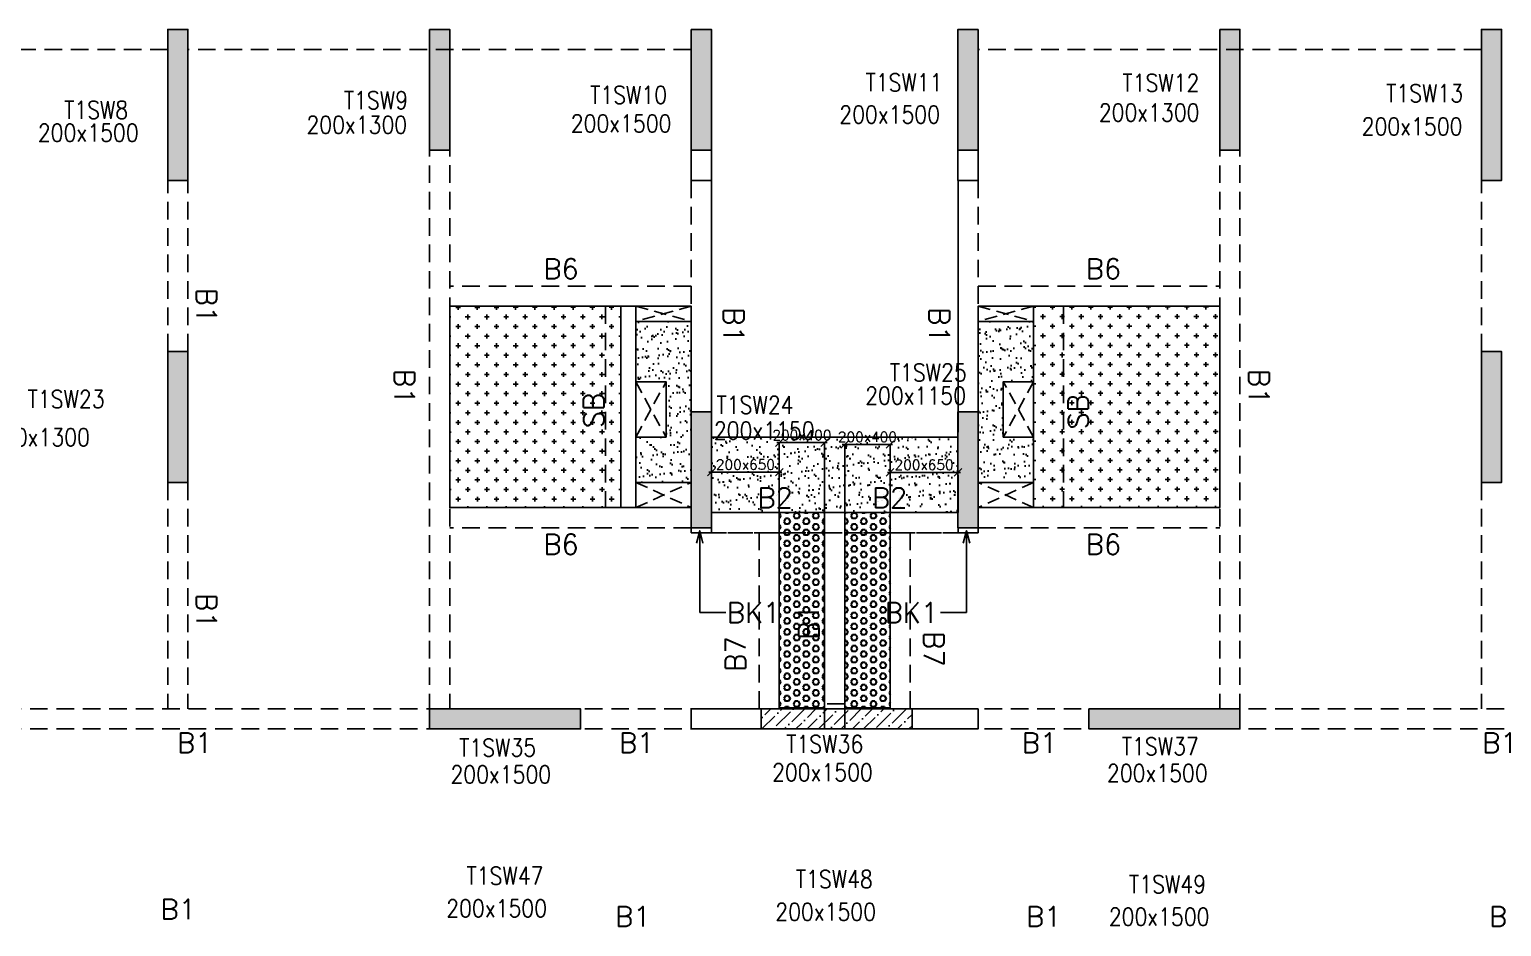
# Model space of a CAD drawing. Header units: millimetres. Extents: x 1078357 to 2594950, y -5122486 to -4636555.
# Drawn here: x 1946201 to 1960826, y -4662117 to -4653204 of the extents above; entities that cross this region are included whole.
import ezdxf

# ---------------------------------------------------------------- set-up
doc = ezdxf.new("R2010")
doc.units = ezdxf.units.MM
doc.header["$PDMODE"] = 35
for name, pattern in [('CONTINOUS', [0]), ('HIDDEN', [0.375, 0.25, -0.125]), ('New Retail block$0$CONTINOUS', [0])]:
    doc.linetypes.add(name, pattern=pattern)
doc.layers.get('0').update_dxf_attribs({"lineweight": 0})
doc.layers.get('Defpoints').update_dxf_attribs({"lineweight": 0})
for name, color, linetype, lineweight in [('A-_ANOTDIMA_D-', 6, 'Continuous', 13), ('COL. NO.', 30, 'Continuous', 25), ('COL. SIZE', 7, 'Continuous', 25), ('DIM', 9, 'Continuous', 25), ('HATCH', 8, 'Continuous', 30)]:
    doc.layers.add(name, color=color, linetype=linetype, lineweight=lineweight)
for name, color, linetype in [('B-200x325', 201, 'HIDDEN'), ('B-200x400', 44, 'HIDDEN'), ('DROP SLAB', 8, 'Continuous'), ('NON STR. RCC WALL', 6, 'Continuous'), ('S-BEAM', 3, 'HIDDEN'), ('S-BEAM NO.', 6, 'Continuous'), ('S-COLUMN', 1, 'Continuous'), ('S-COLUMN_START', 4, 'Continuous'), ('S-CUTOUT', 8, 'HIDDEN'), ('S-SLAB-PROJECTION', 54, 'New Retail block$0$CONTINOUS'), ('SLAB FOLD', 8, 'Continuous')]:
    doc.layers.add(name, color=color, linetype=linetype)
doc.styles.add('Roman', font='romans')
doc.styles.add('ROMANS', font='romans.shx', dxfattribs={"width": 0.85})
doc.dimstyles.new('HARESH', dxfattribs={"dimtxt": 150, "dimasz": 75, "dimexe": 0, "dimexo": 0, "dimgap": 25, "dimtad": 1, "dimdec": 0, "dimdsep": 46, "dimtxsty": 'Roman', "dimblk": 'OBLIQUE', "dimcen": 225, "dimdle": 25, "dimclrd": 2, "dimclre": 2, "dimclrt": 7, "dimadec": 8, "dimazin": 1, "dimtfac": 1, "dimtdec": 0, "dimtmove": 0, "dimatfit": 0, "dimfxl": 1, "dimlwd": -1, "dimlwe": -1, "dimarcsym": 0})
pattern_1 = [(180.03079016, (-1335090.53, 9384502.61), (-95.1987999, -95.3011726), [47.625, -142.875]), (270.03079016, (-1335114.35, 9384526.41), (95.3011726, -95.1987999), [47.625, -142.875])]
pattern_2 = [(180, (1932026.365, -4471198.795), (-7e-15, -54.992613), [31.75, -63.5]), (300, (1932026.365, -4471198.795), (47.625, 27.496307), [31.75, -63.5]), (240, (1931994.615, -4471198.795), (47.625, -27.496307), [31.75, -63.5])]

# ---------------------------------------------------------------- blocks, each defined once
blk = doc.blocks.new('_Oblique')
at = {"color": 0, "linetype": 'ByBlock', "lineweight": -2}
blk.add_line((-0.5, -0.5), (0.5, 0.5), dxfattribs=at)
blk = doc.blocks.new('*D1341')
at = {"layer": 'Defpoints', "color": 0, "ltscale": 700, "transparency": 16777216}
for p in [(1953651, -4657309), (1953651, -4658004, 0), (1954101, -4658004, 0)]:
    blk.add_point(p, dxfattribs=at)
at = {"layer": 'DIM', "color": 2, "ltscale": 700, "transparency": 16777216}
for p, q in [((1954126, -4657309), (1953626, -4657309)), ((1953651, -4658004), (1953651, -4657309)), ((1954101, -4658004), (1954101, -4657309))]:
    blk.add_line(p, q, dxfattribs=at)
at = {"layer": 'DIM', "color": 2, "ltscale": 700, "transparency": 16777216, "xscale": 75, "yscale": 75, "zscale": 75, "rotation": 180}
blk.add_blockref('_Oblique', (1953651, -4657309), dxfattribs=at)
at = {"layer": 'DIM', "color": 2, "ltscale": 700, "transparency": 16777216, "xscale": 75, "yscale": 75, "zscale": 75}
blk.add_blockref('_Oblique', (1954101, -4657309), dxfattribs=at)
at = {"layer": 'DIM', "color": 7, "ltscale": 700, "transparency": 16777216, "insert": (1953876, -4657234), "char_height": 150, "attachment_point": 5, "style": 'Roman'}
blk.add_mtext('{\\H0.666667x;200x400}', dxfattribs=at)
blk = doc.blocks.new('*D1342')
at = {"layer": 'Defpoints', "color": 0, "ltscale": 700, "transparency": 16777216}
for p in [(1952976, -4657602), (1952976, -4658004, 0), (1953651, -4658004, 0)]:
    blk.add_point(p, dxfattribs=at)
at = {"layer": 'DIM', "color": 2, "ltscale": 700, "transparency": 16777216}
for p, q in [((1953676, -4657602), (1952951, -4657602)), ((1952976, -4658004), (1952976, -4657602)), ((1953651, -4658004), (1953651, -4657602))]:
    blk.add_line(p, q, dxfattribs=at)
at = {"layer": 'DIM', "color": 2, "ltscale": 700, "transparency": 16777216, "xscale": 75, "yscale": 75, "zscale": 75, "rotation": 180}
blk.add_blockref('_Oblique', (1952976, -4657602), dxfattribs=at)
at = {"layer": 'DIM', "color": 2, "ltscale": 700, "transparency": 16777216, "xscale": 75, "yscale": 75, "zscale": 75}
blk.add_blockref('_Oblique', (1953651, -4657602), dxfattribs=at)
at = {"layer": 'DIM', "color": 7, "ltscale": 700, "transparency": 16777216, "insert": (1953314, -4657527), "char_height": 150, "attachment_point": 5, "style": 'Roman'}
blk.add_mtext('{\\H0.666667x;200x650}', dxfattribs=at)
blk = doc.blocks.new('*D1343')
at = {"layer": 'Defpoints', "color": 0, "ltscale": 700, "transparency": 16777216}
for p in [(1954751, -4657327), (1954301, -4658004, 0), (1954751, -4658004, 0)]:
    blk.add_point(p, dxfattribs=at)
at = {"layer": 'DIM', "color": 2, "ltscale": 700, "transparency": 16777216}
for p, q in [((1954276, -4657327), (1954776, -4657327)), ((1954301, -4658004), (1954301, -4657327)), ((1954751, -4658004), (1954751, -4657327))]:
    blk.add_line(p, q, dxfattribs=at)
at = {"layer": 'DIM', "color": 2, "ltscale": 700, "transparency": 16777216, "xscale": 75, "yscale": 75, "zscale": 75, "rotation": 180}
blk.add_blockref('_Oblique', (1954301, -4657327), dxfattribs=at)
at = {"layer": 'DIM', "color": 2, "ltscale": 700, "transparency": 16777216, "xscale": 75, "yscale": 75, "zscale": 75}
blk.add_blockref('_Oblique', (1954751, -4657327), dxfattribs=at)
at = {"layer": 'DIM', "color": 7, "ltscale": 700, "transparency": 16777216, "insert": (1954526, -4657252), "char_height": 150, "attachment_point": 5, "style": 'Roman'}
blk.add_mtext('{\\H0.666667x;200x400}', dxfattribs=at)
blk = doc.blocks.new('*D1344')
at = {"layer": 'Defpoints', "color": 0, "ltscale": 700, "transparency": 16777216}
for p in [(1955426, -4657604), (1954751, -4658004, 0), (1955426, -4658004, 0)]:
    blk.add_point(p, dxfattribs=at)
at = {"layer": 'DIM', "color": 2, "ltscale": 700, "transparency": 16777216}
for p, q in [((1954726, -4657604), (1955451, -4657604)), ((1954751, -4658004), (1954751, -4657604)), ((1955426, -4658004), (1955426, -4657604))]:
    blk.add_line(p, q, dxfattribs=at)
at = {"layer": 'DIM', "color": 2, "ltscale": 700, "transparency": 16777216, "xscale": 75, "yscale": 75, "zscale": 75, "rotation": 180}
blk.add_blockref('_Oblique', (1954751, -4657604), dxfattribs=at)
at = {"layer": 'DIM', "color": 2, "ltscale": 700, "transparency": 16777216, "xscale": 75, "yscale": 75, "zscale": 75}
blk.add_blockref('_Oblique', (1955426, -4657604), dxfattribs=at)
at = {"layer": 'DIM', "color": 7, "ltscale": 700, "transparency": 16777216, "insert": (1955089, -4657529), "char_height": 150, "attachment_point": 5, "style": 'Roman'}
blk.add_mtext('{\\H0.666667x;200x650}', dxfattribs=at)
blk = doc.blocks.new('G$CD63B60BD')
at = {"layer": 'COL. NO.', "linetype": 'Continuous', "style": 'ROMANS', "width": 0.85}
for s, p in [('T1SW11', (25182, 15286, -320)), ('T1SW12', (27733, 15282, -320)), ('T1SW9', (19999, 15109, -323)), ('T1SW10', (22445, 15162, -320)), ('T1SW13', (30354, 15179, -320)), ('T1SW8', (17219, 15013, -320)), ('T1SW25', (25422, 12404, -320)), ('T1SW23', (16857, 12140, -320)), ('T1SW24', (23701, 12082, -320)), ('T1SW35', (21144, 8677, -320)), ('T1SW36', (24394, 8713, -320)), ('T1SW37', (27728, 8690, -320)), ('T1SW47', (21217, 7404, -320)), ('T1SW48', (24489, 7371, -320)), ('T1SW49', (27799, 7320, -320))]:
    blk.add_text(s, height=175, dxfattribs=at).set_placement(p)
at = {"layer": 'COL. SIZE', "linetype": 'Continuous', "style": 'ROMANS', "width": 0.85}
for s, p in [('200x1500', (24921, 14967, -320)), ('200x1300', (27499, 14987, -320)), ('200x1500', (16959, 14786, -320)), ('200x1300', (19627, 14865, -323)), ('200x1500', (22253, 14878, -320)), ('200x1500', (30111, 14848, -320)), ('200x1150', (25178, 12174, -320)), ('200x1150', (23675, 11827, -320)), ('200x1300', (16475, 11761, -320)), ('200x1500', (21058, 8411, -320)), ('200x1500', (24253, 8432, -320)), ('200x1500', (27580, 8424, -320)), ('200x1500', (21016, 7081, -320)), ('200x1500', (24285, 7046, -320)), ('200x1500', (27598, 6997, -320))]:
    blk.add_text(s, height=175, dxfattribs=at).set_placement(p)

msp = doc.modelspace()

# ---------------------------------------------------------------- hatches: boundary and pattern name
at = {"layer": 'DROP SLAB'}
h = msp.add_hatch(dxfattribs=at)
h.set_pattern_fill('CROSS', color=8, scale=15, angle=0.03079)
h.set_pattern_definition(pattern_1)
h.paths.add_polyline_path([(1952076.2, -4655954.1), (1950376.2, -4655954.1), (1950376.2, -4657953.9), (1952076.2, -4657953.9)])
h = msp.add_hatch(dxfattribs=at)
h.set_pattern_fill('CROSS', color=8, scale=15, angle=179.96921)
h.set_pattern_definition(pattern_1)
h.paths.add_polyline_path([(1956176.2, -4655954.1), (1958026.2, -4655954.1), (1958026.2, -4657953.8), (1956176.2, -4657953.9)])
at = {"layer": 'HATCH'}
h = msp.add_hatch(dxfattribs=at)
h.set_pattern_fill('AR-SAND', color=8, scale=3, angle=0.02985)
h.set_pattern_definition([(37.47015413, (-3079257.39, 18702404.82), (-4.72361136, 146.8264517), [0, -115.824, 0, -129.54, 0, -123.825]), (7.4701541, (-3079257.4, 18702404.82), (134.9689868, 214.9772528), [0, -62.484, 0, -104.394, 0, -40.005]), (327.4701541, (-3079351.12, 18702404.87), (237.2979035, 0.3075449), [0, -38.1, 0, -137.16, 0, -179.07]), (317.4701541, (-3079351.12, 18702404.87), (229.1017424, 66.759465), [0, -19.05, 0, -89.916, 0, -102.87])])
h.paths.add_polyline_path([(1952775.6, -4656103.8), (1952225.6, -4656103.8), (1952225.6, -4656703.8), (1952525.6, -4656703.8), (1952525.6, -4657253.8), (1952225.6, -4657253.7), (1952225.6, -4657703.8), (1952775.6, -4657703.8)])
h = msp.add_hatch(dxfattribs=at)
h.set_pattern_fill('AR-SAND', color=8, scale=3, angle=179.97015)
h.set_pattern_definition([(37.47015413, (-3079256.62, 18702404.75), (-4.72361136, 146.8264517), [0, -115.824, 0, -129.54, 0, -123.825]), (7.4701541, (-3079256.62, 18702404.75), (134.9689868, 214.9772528), [0, -62.484, 0, -104.394, 0, -40.005]), (327.4701541, (-3079350.34, 18702404.8), (237.2979035, 0.3075449), [0, -38.1, 0, -137.16, 0, -179.07]), (317.4701541, (-3079350.34, 18702404.8), (229.1017424, 66.759465), [0, -19.05, 0, -89.916, 0, -102.87])])
h.paths.add_polyline_path([(1955626.3, -4656103.9), (1956176.3, -4656103.9), (1956176.3, -4656703.9), (1955876.4, -4656703.9), (1955876.4, -4657253.9), (1956176.3, -4657253.8), (1956176.3, -4657703.9), (1955626.4, -4657703.9)])
h = msp.add_hatch(dxfattribs=at)
h.set_pattern_fill('AR-SAND', color=8, scale=3, angle=179.97015)
h.set_pattern_definition([(37.4701541, (-2015882.07, 14018385.64), (-4.72361136, 146.8264517), [0, -115.824, 0, -129.54, 0, -123.825]), (7.4701541, (-2015882.07, 14018385.64), (134.9689868, 214.9772528), [0, -62.484, 0, -104.394, 0, -40.005]), (327.4701541, (-2015975.79, 14018385.69), (237.2979035, 0.3075449), [0, -38.1, 0, -137.16, 0, -179.07]), (317.4701541, (-2015975.8, 14018385.69), (229.1017424, 66.759465), [0, -19.05, 0, -89.916, 0, -102.87])])
h.paths.add_polyline_path([(1955426.2, -4657253.8), (1952976.2, -4657253.8), (1952976.2, -4658003.8), (1955426.2, -4658003.8)])
h = msp.add_hatch(dxfattribs=at)
h.set_pattern_fill('AR-SAND', color=8, scale=3, angle=179.97015)
h.set_pattern_definition([(37.4701541, (-2015881.83, 14018385.62), (-4.72361136, 146.8264517), [0, -115.824, 0, -129.54, 0, -123.825]), (7.4701541, (-2015881.83, 14018385.62), (134.9689868, 214.9772528), [0, -62.484, 0, -104.394, 0, -40.005]), (327.4701541, (-2015975.56, 14018385.67), (237.2979035, 0.3075449), [0, -38.1, 0, -137.16, 0, -179.07]), (317.4701541, (-2015975.56, 14018385.67), (229.1017424, 66.759465), [0, -19.05, 0, -89.916, 0, -102.87])])
h.paths.add_polyline_path([(1955426.4, -4657403.8), (1952976.4, -4657403.8), (1952976.4, -4658003.8), (1955426.4, -4658003.8)])
at = {"layer": 'HATCH', "ltscale": 1000}
h = msp.add_hatch(dxfattribs=at)
h.set_pattern_fill('HEX', color=8, scale=10, angle=180)
h.set_pattern_definition(pattern_2)
h.paths.add_polyline_path([(1954101.4, -4659943.2), (1953651.4, -4659943.2), (1953651.4, -4658003.8), (1954101.4, -4658003.8)])
h = msp.add_hatch(dxfattribs=at)
h.set_pattern_fill('HEX', color=8, scale=10, angle=180)
h.set_pattern_definition(pattern_2)
h.paths.add_polyline_path([(1954301.7, -4659943.2), (1954751.7, -4659943.2), (1954751.7, -4658003.8), (1954301.7, -4658003.8)])
at = {"layer": 'S-COLUMN', "lineweight": 25, "extrusion": (1.00316e-06, 1.91639e-11, 1)}
h = msp.add_hatch(color=1, dxfattribs=at)
h.dxf.hatch_style = 1
h.paths.add_polyline_path([(1947776.2, -4653203.8), (1947576.2, -4653203.8), (1947576.2, -4654703.8), (1947776.2, -4654703.8)])
at = {"layer": 'S-COLUMN', "lineweight": 25, "extrusion": (-1.00316e-06, 2.11765e-11, 1)}
h = msp.add_hatch(color=1, dxfattribs=at)
h.dxf.hatch_style = 1
h.paths.add_polyline_path([(1947576.2, -4653203.8), (1947776.2, -4653203.8), (1947776.2, -4654703.8), (1947576.2, -4654703.8)])
at = {"layer": 'S-COLUMN', "lineweight": 25}
h = msp.add_hatch(color=1, dxfattribs=at)
h.dxf.hatch_style = 1
h.paths.add_polyline_path([(1950176.2, -4654403.9), (1950376.2, -4654403.9), (1950376.2, -4653203.8), (1950176.2, -4653203.8)])
at = {"layer": 'S-COLUMN', "lineweight": 25, "extrusion": (-1.00316e-06, 2.11765e-11, 1)}
h = msp.add_hatch(color=1, dxfattribs=at)
h.dxf.hatch_style = 1
h.paths.add_polyline_path([(1952776.2, -4653203.8), (1952976.2, -4653203.8), (1952976.2, -4654403.8), (1952776.2, -4654403.8)])
at = {"layer": 'S-COLUMN', "lineweight": 25, "extrusion": (1.00316e-06, 1.91639e-11, 1)}
h = msp.add_hatch(color=1, dxfattribs=at)
h.dxf.hatch_style = 1
h.paths.add_polyline_path([(1955626.2, -4653203.8), (1955426.2, -4653203.8), (1955426.2, -4654403.8), (1955626.2, -4654403.8)])
at = {"layer": 'S-COLUMN', "lineweight": 25}
h = msp.add_hatch(color=1, dxfattribs=at)
h.dxf.hatch_style = 1
h.paths.add_polyline_path([(1958026.2, -4654403.9), (1958226.2, -4654403.9), (1958226.2, -4653203.8), (1958026.2, -4653203.8)])
at = {"layer": 'S-COLUMN', "lineweight": 25, "extrusion": (1.00316e-06, 1.91639e-11, 1)}
h = msp.add_hatch(color=1, dxfattribs=at)
h.dxf.hatch_style = 1
h.paths.add_polyline_path([(1960826.2, -4653203.8), (1960626.2, -4653203.8), (1960626.2, -4654703.8), (1960826.2, -4654703.8)])
at = {"layer": 'S-COLUMN', "lineweight": 25, "extrusion": (-1.00316e-06, 2.11765e-11, 1)}
h = msp.add_hatch(color=1, dxfattribs=at)
h.dxf.hatch_style = 1
h.paths.add_polyline_path([(1960626.2, -4653203.8), (1960826.2, -4653203.8), (1960826.2, -4654703.8), (1960626.2, -4654703.8)])
at = {"layer": 'S-COLUMN', "lineweight": 25, "extrusion": (1.00316e-06, 1.91639e-11, 1)}
h = msp.add_hatch(color=1, dxfattribs=at)
h.dxf.hatch_style = 1
h.paths.add_polyline_path([(1947776.2, -4657703.8), (1947576.2, -4657703.8), (1947576.2, -4656403.8), (1947776.2, -4656403.8)])
at = {"layer": 'S-COLUMN', "lineweight": 25, "extrusion": (-1.00316e-06, 2.11765e-11, 1)}
h = msp.add_hatch(color=1, dxfattribs=at)
h.dxf.hatch_style = 1
h.paths.add_polyline_path([(1947576.2, -4657703.8), (1947776.2, -4657703.8), (1947776.2, -4656403.8), (1947576.2, -4656403.8)])
at = {"layer": 'S-COLUMN', "lineweight": 25, "extrusion": (1.00316e-06, 1.91639e-11, 1)}
h = msp.add_hatch(color=1, dxfattribs=at)
h.dxf.hatch_style = 1
h.paths.add_polyline_path([(1960826.2, -4657703.8), (1960626.2, -4657703.8), (1960626.2, -4656403.8), (1960826.2, -4656403.8)])
at = {"layer": 'S-COLUMN', "lineweight": 25, "extrusion": (-1.00316e-06, 2.11765e-11, 1)}
h = msp.add_hatch(color=1, dxfattribs=at)
h.dxf.hatch_style = 1
h.paths.add_polyline_path([(1960626.2, -4657703.8), (1960826.2, -4657703.8), (1960826.2, -4656403.8), (1960626.2, -4656403.8)])
h = msp.add_hatch(color=1, dxfattribs=at)
h.dxf.hatch_style = 1
h.paths.add_polyline_path([(1952776.2, -4658153.8), (1952976.2, -4658153.8), (1952976.2, -4657003.8), (1952776.2, -4657003.8)])
at = {"layer": 'S-COLUMN', "lineweight": 25, "extrusion": (1.00316e-06, 1.91639e-11, 1)}
h = msp.add_hatch(color=1, dxfattribs=at)
h.dxf.hatch_style = 1
h.paths.add_polyline_path([(1955626.2, -4658153.8), (1955426.2, -4658153.8), (1955426.2, -4657003.8), (1955626.2, -4657003.8)])
at = {"layer": 'S-COLUMN', "lineweight": 25}
h = msp.add_hatch(color=1, dxfattribs=at)
h.dxf.hatch_style = 1
h.paths.add_polyline_path([(1950176.2, -4659953.8), (1951676.2, -4659953.8), (1951676.2, -4660153.8), (1950176.2, -4660153.8)])
h = msp.add_hatch(color=1, dxfattribs=at)
h.dxf.hatch_style = 1
h.paths.add_polyline_path([(1956726.2, -4659953.8), (1958226.2, -4659953.8), (1958226.2, -4660153.8), (1956726.2, -4660153.8)])
at = {"layer": 'S-COLUMN_START', "lineweight": 25}
h = msp.add_hatch(dxfattribs=at)
h.set_pattern_fill('ANSI36', color=8, scale=25)
h.set_pattern_definition([(45, (2865720.03, -9350020.79), (42.0949506, 154.3481521), [198.4375, -39.6875, 0, -39.6875])])
h.paths.add_polyline_path([(1954969.8, -4659953.8), (1954969.8, -4660153.8), (1953469.8, -4660153.8), (1953469.8, -4659953.8)])

# ---------------------------------------------------------------- linework, layer by layer
at = {"layer": 'B-200x400', "linetype": 'Continuous', "ltscale": 500}
for p, q in [((1954101, -4658003.8, 0), (1953650.9, -4658003.8, 0)), ((1954751.1, -4658003.8, 0), (1954301, -4658003.8, 0))]:
    msp.add_line(p, q, dxfattribs=at)
at = {"layer": 'B-200x400', "linetype": 'HIDDEN', "ltscale": 500}
for p, q in [((1954101, -4658203.8, 0), (1953650.9, -4658203.8, 0)), ((1954301, -4658203.8, 0), (1954751.1, -4658203.8, 0))]:
    msp.add_line(p, q, dxfattribs=at)
at = {"layer": 'DROP SLAB', "color": 3, "linetype": 'CONTINOUS', "ltscale": 500, "elevation": 0}
for points in [[(1952076.2, -4655954.1), (1950376.2, -4655954.1), (1950376.2, -4657953.9), (1952076.2, -4657953.9)], [(1952225.9, -4655954.1), (1952775.9, -4655954.1), (1952775.9, -4656103.9), (1952225.9, -4656103.9)], [(1956176.4, -4655954.1), (1955626.4, -4655954.1), (1955626.4, -4656103.9), (1956176.4, -4656103.9)], [(1956176.2, -4655954.1), (1958026.2, -4655954.1), (1958026.2, -4657953.8), (1956176.2, -4657953.9)], [(1952226.3, -4656703.8), (1952526.3, -4656703.8), (1952526.3, -4657253.8), (1952226.3, -4657253.8)], [(1956176.4, -4656703.9), (1955876.4, -4656703.9), (1955876.4, -4657253.9), (1956176.4, -4657253.9)], [(1952226.4, -4657703.9), (1952776.2, -4657703.9), (1952776.2, -4657953.9), (1952226.4, -4657953.9)], [(1956176.4, -4657703.9), (1955626.5, -4657703.9), (1955626.5, -4657953.9), (1956176.4, -4657953.9)]]:
    msp.add_lwpolyline(points, close=True, dxfattribs=at)
at = {"layer": 'NON STR. RCC WALL', "elevation": 0}
for points in [[(1952976.1, -4654403.8), (1952976.1, -4654703.8), (1952776.2, -4654703.8), (1952776.2, -4654403.8)], [(1955626.1, -4654403.8), (1955626.1, -4654703.8), (1955426.2, -4654703.8), (1955426.2, -4654403.8)], [(1954101.2, -4658003.8), (1954301.2, -4658003.8), (1954301.2, -4660153.8), (1954101.2, -4660153.8)], [(1952776.2, -4659953.8), (1954101.2, -4659953.8), (1954101.2, -4660153.7), (1952776.2, -4660153.7)], [(1954301.2, -4659953.8), (1955626.2, -4659953.8), (1955626.2, -4660153.8), (1954301.2, -4660153.8)]]:
    msp.add_lwpolyline(points, close=True, dxfattribs=at)
at = {"layer": 'S-BEAM', "linetype": 'HIDDEN', "ltscale": 700}
for p, q in [((1947576.4, -4653403.8, 0), (1942576.4, -4653403.8, 0)), ((1952776.4, -4653403.8, 0), (1947776.4, -4653403.8, 0)), ((1950176.4, -4653503.9, 0), (1950176.4, -4659953.7, 0)), ((1950376.4, -4653503.8, 0), (1950376.4, -4659953.7, 0)), ((1960626.4, -4653403.8, 0), (1955626.4, -4653403.8, 0)), ((1958026.4, -4653503.9, 0), (1958026.4, -4659953.7, 0)), ((1958226.4, -4653503.8, 0), (1958226.4, -4659953.7, 0)), ((1947576.4, -4656403.8, 0), (1947576.4, -4654703.8, 0)), ((1947776.4, -4656403.8, 0), (1947776.4, -4654703.8, 0)), ((1952776.4, -4654703.8, 0), (1952776.4, -4657203.8, 0)), ((1955626.4, -4654703.8, 0), (1955626.4, -4657203.8, 0)), ((1960626.4, -4656403.8, 0), (1960626.4, -4654703.8, 0)), ((1951925.9, -4655954.1, 0), (1951925.9, -4657953.9, 0)), ((1956175, -4655954.3, 0), (1956175, -4657954.1, 0)), ((1956475, -4655954.3, 0), (1956475, -4657954.1, 0)), ((1947576.4, -4657703.8, 0), (1947576.4, -4659953.7, 0)), ((1947776.4, -4657703.8, 0), (1947776.4, -4659953.7, 0)), ((1960626.4, -4657703.8, 0), (1960626.4, -4659953.8, 0)), ((1953650.9, -4658203.8, 0), (1952976.2, -4658203.8, 0)), ((1954101.4, -4658203.8, 0), (1952976.4, -4658203.8, 0)), ((1954101.4, -4658203.8, 0), (1954101.4, -4659953.7, 0)), ((1954301.4, -4658203.8, 0), (1955426.4, -4658203.8, 0)), ((1954301.4, -4658203.8, 0), (1954301.4, -4659953.7, 0)), ((1954751.3, -4658203.8, 0), (1955426.2, -4658203.8, 0)), ((1953469.8, -4659953.7, 0), (1941251.2, -4659953.7, 0)), ((1967151.2, -4659953.7, 0), (1954969.8, -4659953.7, 0)), ((1953469.8, -4660153.7, 0), (1941251.2, -4660153.7, 0)), ((1967151.2, -4660153.7, 0), (1954969.8, -4660153.7, 0))]:
    msp.add_line(p, q, dxfattribs=at)
at = {"layer": 'S-BEAM', "linetype": 'CONTINOUS', "ltscale": 700}
for p, q in [((1952976.4, -4654703.8, 0), (1952976.4, -4657203.8, 0)), ((1955426.4, -4654703.8, 0), (1955426.4, -4657203.8, 0)), ((1953650.9, -4658003.8, 0), (1952976.2, -4658003.8, 0)), ((1955426.4, -4658003.8, 0), (1952976.4, -4658003.8, 0)), ((1954751.2, -4658003.8, 0), (1955426.4, -4658003.8, 0))]:
    msp.add_line(p, q, dxfattribs=at)
at = {"layer": 'S-BEAM', "ltscale": 700}
for p, q in [((1952776.2, -4655754.1, 0), (1950376.2, -4655754.1, 0)), ((1955626.2, -4655754, 0), (1958026.1, -4655754.1, 0)), ((1952776, -4658153.9, 0), (1950376.2, -4658153.9, 0)), ((1955626.3, -4658153.8, 0), (1958026.1, -4658153.9, 0)), ((1953451.1, -4658203.8, 0), (1953451.1, -4659953.8)), ((1954951.3, -4658203.8, 0), (1954951.3, -4659953.8))]:
    msp.add_line(p, q, dxfattribs=at)
at = {"layer": 'S-BEAM', "linetype": 'Continuous', "ltscale": 700}
for p, q in [((1952776.2, -4655954.1, 0), (1950376.2, -4655954.1, 0)), ((1955626.2, -4655954, 0), (1958026.1, -4655954.1, 0)), ((1952776, -4657953.9, 0), (1950376.2, -4657953.9, 0)), ((1955626.3, -4657953.8, 0), (1958026.1, -4657953.9, 0)), ((1953651.1, -4658203.8, 0), (1953651.1, -4659943.2, 0)), ((1954751.3, -4658203.8, 0), (1954751.3, -4659943.2, 0))]:
    msp.add_line(p, q, dxfattribs=at)
at = {"layer": 'S-BEAM', "linetype": 'ByBlock', "ltscale": 700}
msp.add_line((1952225.9, -4655954.1, 0), (1952225.9, -4657953.9, 0), dxfattribs=at)
at = {"layer": 'S-BEAM', "linetype": 'Continuous', "ltscale": 700, "elevation": 0}
for points in [[(1952976.5, -4658153.8), (1952776.5, -4658153.8), (1952776.5, -4658204), (1952976.5, -4658204)], [(1955626.5, -4658153.8), (1955426.5, -4658153.8), (1955426.5, -4658204), (1955626.5, -4658204)]]:
    msp.add_lwpolyline(points, close=True, dxfattribs=at)
at = {"layer": 'S-BEAM', "linetype": 'HIDDEN', "ltscale": 700, "elevation": 0}
msp.add_lwpolyline([(1954101.2, -4658204), (1954301.2, -4658204), (1954301.2, -4659903.8), (1954101.2, -4659903.8)], close=True, dxfattribs=at)
at = {"layer": 'S-COLUMN', "color": 1, "lineweight": 25, "extrusion": (1.00316e-06, 1.91639e-11, 1)}
for points, elevation in [([(1947776.2, -4653203.8), (1947576.2, -4653203.8), (1947576.2, -4654703.8), (1947776.2, -4654703.8)], 1.9), ([(1955626.2, -4653203.8), (1955426.2, -4653203.8), (1955426.2, -4654403.8), (1955626.2, -4654403.8)], 2), ([(1960826.2, -4653203.8), (1960626.2, -4653203.8), (1960626.2, -4654703.8), (1960826.2, -4654703.8)], 2), ([(1947776.2, -4657703.8), (1947576.2, -4657703.8), (1947576.2, -4656403.8), (1947776.2, -4656403.8)], 2), ([(1960826.2, -4657703.8), (1960626.2, -4657703.8), (1960626.2, -4656403.8), (1960826.2, -4656403.8)], 2), ([(1955626.2, -4658153.8), (1955426.2, -4658153.8), (1955426.2, -4657003.8), (1955626.2, -4657003.8)], 2)]:
    msp.add_lwpolyline(points, close=True, dxfattribs=dict(at, elevation=elevation))
at = {"layer": 'S-COLUMN', "color": 1, "lineweight": 25, "extrusion": (-1.00316e-06, 2.11765e-11, 1), "elevation": -2}
for points in [[(1947576.2, -4653203.8), (1947776.2, -4653203.8), (1947776.2, -4654703.8), (1947576.2, -4654703.8)], [(1952776.2, -4653203.8), (1952976.2, -4653203.8), (1952976.2, -4654403.8), (1952776.2, -4654403.8)], [(1960626.2, -4653203.8), (1960826.2, -4653203.8), (1960826.2, -4654703.8), (1960626.2, -4654703.8)], [(1947576.2, -4657703.8), (1947776.2, -4657703.8), (1947776.2, -4656403.8), (1947576.2, -4656403.8)], [(1960626.2, -4657703.8), (1960826.2, -4657703.8), (1960826.2, -4656403.8), (1960626.2, -4656403.8)], [(1952776.2, -4658153.8), (1952976.2, -4658153.8), (1952976.2, -4657003.8), (1952776.2, -4657003.8)]]:
    msp.add_lwpolyline(points, close=True, dxfattribs=at)
at = {"layer": 'S-COLUMN', "color": 1, "lineweight": 25, "elevation": 0}
for points in [[(1950176.2, -4653203.8), (1950376.2, -4653203.8), (1950376.2, -4654403.9), (1950176.2, -4654403.9)], [(1958026.2, -4653203.8), (1958226.2, -4653203.8), (1958226.2, -4654403.9), (1958026.2, -4654403.9)], [(1950176.2, -4659953.8), (1951676.2, -4659953.8), (1951676.2, -4660153.8), (1950176.2, -4660153.8)], [(1956726.2, -4659953.8), (1958226.2, -4659953.8), (1958226.2, -4660153.8), (1956726.2, -4660153.8)]]:
    msp.add_lwpolyline(points, close=True, dxfattribs=at)
at = {"layer": 'S-COLUMN_START', "lineweight": 25, "elevation": 0}
msp.add_lwpolyline([(1954969.8, -4659953.8), (1954969.8, -4660153.8), (1953469.8, -4660153.8), (1953469.8, -4659953.8)], close=True, dxfattribs=at)
at = {"layer": 'S-CUTOUT', "ltscale": 500}
for p, q in [((1952775.9, -4655953.9, 0), (1952225.9, -4656103.9, 0)), ((1952226.7, -4655954.1, 0), (1952775.9, -4656103.9, 0)), ((1955626.4, -4655953.9, 0), (1956176.4, -4656103.9, 0)), ((1956175.5, -4655954.1, 0), (1955626.4, -4656103.9, 0)), ((1952226.2, -4656703.8), (1952526.3, -4657253.8)), ((1952226.2, -4657253.8), (1952526.3, -4656703.8)), ((1956176.4, -4656703.9, 0), (1955876.4, -4657253.9, 0)), ((1956176.4, -4657253.9, 0), (1955876.4, -4656703.9, 0)), ((1952226.4, -4657703.9, 0), (1952776.2, -4657953.9, 0)), ((1952226.4, -4657953.9, 0), (1952776.4, -4657703.9, 0)), ((1956176.4, -4657953.9, 0), (1955626.4, -4657703.9, 0)), ((1956176.4, -4657703.9, 0), (1955626.5, -4657953.9, 0))]:
    msp.add_line(p, q, dxfattribs=at)
at = {"layer": 'S-SLAB-PROJECTION', "elevation": 0}
msp.add_lwpolyline([(1955426.2, -4657253.8), (1952976.2, -4657253.8), (1952976.5, -4658003.8), (1955426.5, -4658003.8)], close=True, dxfattribs=at)
at = {"layer": 'SLAB FOLD', "color": 8, "ltscale": 1000, "elevation": 0}
for points in [[(1952775.6, -4656103.8), (1952225.6, -4656103.8), (1952225.6, -4656703.8), (1952525.6, -4656703.8), (1952525.6, -4657253.8), (1952225.6, -4657253.7), (1952225.6, -4657703.8), (1952775.6, -4657703.8), (1952775.6, -4656103.8)], [(1955626.3, -4656103.9), (1956176.3, -4656103.9), (1956176.3, -4656703.9), (1955876.4, -4656703.9), (1955876.4, -4657253.9), (1956176.3, -4657253.8), (1956176.3, -4657703.9), (1955626.4, -4657703.9), (1955626.3, -4656103.9)]]:
    msp.add_lwpolyline(points, dxfattribs=at)
for points in [[(1953651.2, -4659943.2), (1954101.2, -4659943.2), (1954101.2, -4658003.9), (1953651.2, -4658003.9)], [(1954751.5, -4659943.2), (1954301.4, -4659943.2), (1954301.4, -4658003.9), (1954751.5, -4658003.9)]]:
    msp.add_lwpolyline(points, close=True, dxfattribs=at)

# ---------------------------------------------------------------- block references
at = {"layer": 'A-_ANOTDIMA_D-', "color": 2, "ltscale": 700}
msp.add_blockref('G$CD63B60BD', (1929326.2, -4669103.8, 0), dxfattribs=at)

# ---------------------------------------------------------------- texts
at = {"layer": 'B-200x325', "linetype": 'Continuous', "ltscale": 700, "style": 'ROMANS'}
for rotation, p in [(0.00055, (1951306.7, -4655682, -2.7)), (359.99866, (1956695.7, -4655681.9, -2.7)), (0.00055, (1951306.7, -4658419.1, -2.7)), (359.99866, (1956695.7, -4658419.1, -2.7))]:
    msp.add_text('B6', height=200, rotation=rotation, dxfattribs=at).set_placement(p)
at = {"layer": 'S-BEAM NO.', "linetype": 'HIDDEN', "ltscale": 500, "style": 'ROMANS'}
for rotation, p in [(269.99906, (1947860.3, -4655771.7, -2.7)), (269.99906, (1953097.7, -4655966, -2.7)), (269.99906, (1955140.4, -4655966, -2.7)), (269.99906, (1949827.1, -4656578.8, -2.7)), (269.99906, (1958316.9, -4656578.8, -2.7)), (269.99906, (1947859.6, -4658805.7, -2.7)), (359.99906, (1947667.1, -4660391, -2.7)), (359.99906, (1952058, -4660391, -2.7)), (359.99906, (1956059.4, -4660391, -2.7)), (359.99906, (1960634, -4660390.9, -2.7)), (359.99906, (1947503.5, -4662044.1, -2.7)), (0.00094, (1952019.4, -4662116.6, -2.7)), (0.00094, (1956101.9, -4662116.6, -2.7)), (0.00094, (1960700.9, -4662116.6, -2.7))]:
    msp.add_text('B1', height=200, rotation=rotation, dxfattribs=at).set_placement(p)
at = {"layer": 'S-BEAM NO.', "linetype": 'Continuous', "ltscale": 700, "style": 'ROMANS'}
for s, rotation, p in [('SB', 90.00094, (1951906.9, -4657164.3, -2.7)), ('SB', 90.00094, (1956719.7, -4657178.4, -2.7)), ('BK1', 359.99906, (1953129.6, -4659097.8, -2.7)), ('BK1', 0.00094, (1954697.6, -4659097.8, -2.7)), ('B7', 269.99866, (1955086.1, -4659183.4, -2.7)), ('B7', 90.00094, (1953316.2, -4659583.4, -2.7))]:
    msp.add_text(s, height=200, rotation=rotation, dxfattribs=at).set_placement(p)
at = {"layer": 'S-BEAM NO.', "linetype": 'Continuous', "ltscale": 500, "style": 'ROMANS'}
for p in [(1953434.3, -4657956.7, -2.7), (1954571, -4657956.7, -2.7)]:
    msp.add_text('B2', height=200, dxfattribs=at).set_placement(p)
at = {"layer": 'S-BEAM NO.', "linetype": 'HIDDEN', "ltscale": 700, "style": 'ROMANS'}
msp.add_text('B1', height=200, rotation=90.00094, dxfattribs=at).set_placement((1954044, -4659266.9, -2.7))

# ---------------------------------------------------------------- dimensions: what is measured, and where the dimension line sits
at = {"layer": 'DIM', "ltscale": 700}
for base, p1, p2, picture, middle in [((1953650.9, -4657308.8, 0), (1954101, -4658003.8, 0), (1953650.9, -4658003.8, 0), '*D1341', (1953875.9, -4657308.8, 0)), ((1954751.1, -4657327, 0), (1954301, -4658003.8, 0), (1954751.1, -4658003.8, 0), '*D1343', (1954526.1, -4657327, 0))]:
    dim = msp.add_linear_dim(base=base, p1=p1, p2=p2, text='{\\H0.666667x;200x400}', dimstyle='HARESH', override={"dimtxsty": 'Roman'}, dxfattribs=at)
    dim.commit()
    dim.dimension.update_dxf_attribs({"geometry": picture, "text_midpoint": middle, "dimtype": 160})
for base, p1, p2, picture, middle in [((1952976.2, -4657601.7, 0), (1953650.9, -4658003.8, 0), (1952976.2, -4658003.8, 0), '*D1342', (1953313.5, -4657526.7, 0)), ((1955426, -4657603.7, 0), (1954751.1, -4658003.8, 0), (1955426, -4658003.8, 0), '*D1344', (1955088.6, -4657528.7, 0))]:
    dim = msp.add_linear_dim(base=base, p1=p1, p2=p2, text='{\\H0.666667x;200x650}', dimstyle='HARESH', override={"dimtxsty": 'Roman', "dimtmove": 1}, dxfattribs=at)
    dim.commit()
    dim.dimension.update_dxf_attribs({"geometry": picture, "text_midpoint": middle})

# ---------------------------------------------------------------- leaders
at = {"layer": 'S-BEAM NO.', "linetype": 'Continuous', "ltscale": 700}
for points in [[(1952860, -4658184.1, 0), (1952860, -4658995.5, 0), (1953118.8, -4658995.5, 0)], [(1955510, -4658184.1, 0), (1955510, -4658995.5, 0), (1955251.2, -4658995.5, 0)]]:
    msp.add_leader(points, dimstyle='HARESH', override={"dimasz": 125, "dimgap": 25, "dimtad": 0, "dimldrblk": 'Open30'}, dxfattribs=at)

doc.saveas('drawing.dxf')
